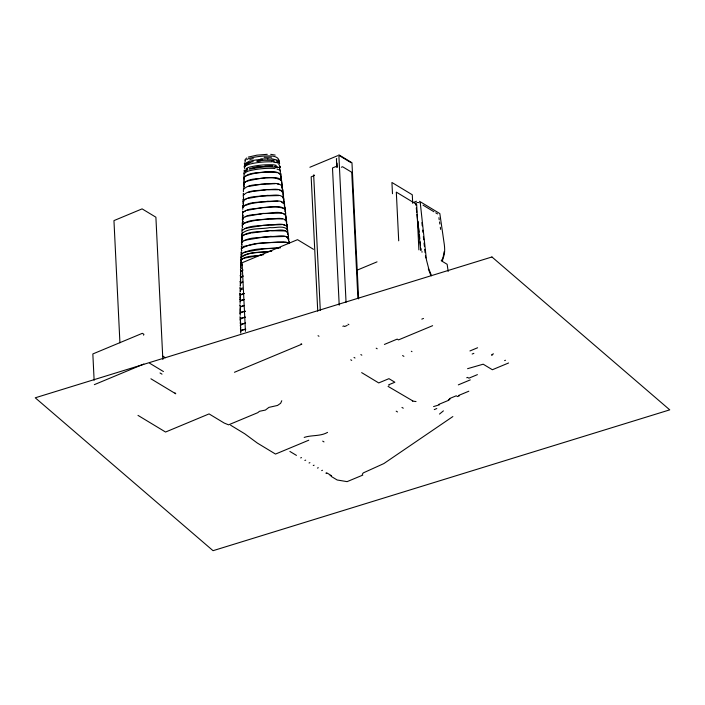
<?xml version="1.0" encoding="UTF-8"?>
<svg xmlns="http://www.w3.org/2000/svg" width="705" height="705" viewBox="0 0 705 705"><rect width="100%" height="100%" fill="white"/><g stroke="black" fill="none" stroke-linecap="round" stroke-linejoin="round"><path stroke-width="1.06" d="M444.124 251.694L442.396 261.449M281.771 400.722L280.643 403.269L277.532 405.445L268.896 407.384L265.406 410.063L259.511 411.288L257.739 412.689L228.579 424.842L224.208 423.053L209.068 413.906L165.56 432.033L137.995 415.386M280.907 180.542L281.401 178.039L281.454 180.242M281.577 186.332L282.097 184.833M281.63 187.451L282.097 183.793L282.15 184.922M282.247 192.121L282.793 189.548L282.846 191.681M282.916 197.911L283.489 195.294L283.542 197.4M287.86 239.03L288.363 235.549L288.363 236.307M244.706 160.291L246.547 158.017M243.181 207.34L243.666 206.424M242.529 224.965L242.961 224.146M241.877 242.59L242.264 241.868M241.665 248.468C253.624 241.163 270.473 243.084 284.256 242.159M241.013 266.093L241.947 264.939M240.793 271.971L242.52 270.429M240.449 283.745L241.251 282.749M240.202 301.423L241.559 300.215L244.335 299.528M240.299 313.302L241.559 312.174L245.34 311.266M240.766 331.183L241.956 330.125L245.754 329.226M245.305 165.085L250.108 162.529M244.908 166.503L246.08 165.455M244.6 170.91L247.349 169.041M245.067 170.989L247.79 169.138M244.838 171.694L247.525 169.87M244.6 182.806L245.666 181.855M242.494 235.955L244.379 234.677L250.61 233.179M242.476 253.069L241.445 255.016L241.357 253.148M240.449 306.922L244.291 305.512M439.506 414.064L443.419 410.865M452.857 416.558L383.846 463.573L363.278 472.896L362.238 474.306M245.93 175.915C255.739 172.152 267.028 171.183 277.409 172.681M244.864 199.656L246.239 198.925M244.6 205.587L251.429 203.516M244.335 211.526L245.613 210.848M243.807 223.397C256.003 219.132 269.425 218.559 282.264 218.938M243.137 258.515L241.559 259.581L241.225 260.859L241.136 258.991L241.48 259.599M242.397 264.375L240.537 266.032L240.925 268.367M309.883 167.261L337.721 155.664M313.734 175.783L311.169 176.849L317.743 311.196M341.352 167.226L342.551 166.724L351.742 172.276L357.902 298.33M412.443 202.89L416.47 201.216M419.819 202.784L420.242 202.608L426.454 259.898L428.737 268.693L431.531 275.796M357.259 270.094L377.034 261.855M94.338 384.657L143.811 364.044M342.85 326.3L343.705 325.948L344.622 326.503L347.186 325.437M234.448 372.275L301.837 344.199L301.053 343.723M421.801 319.136L423.502 318.431M384.401 344.437L397.197 339.105L398.51 339.898L432.632 325.684M389.319 384.542L394.862 382.233L388.949 378.664L378.717 382.93L361.647 372.619M469.927 350.958L477.602 347.759M472.156 354.042L473.866 353.337M491.782 354.58L493.491 353.866M491.588 355.329L492.442 354.976M467.574 368.689L483.189 364.194L492.381 369.737L508.587 362.987M304.19 437.426C311.619 434.879 320.326 436.536 327.552 432.385M308.781 440.202L275.514 454.064L257.307 443.04L244.811 433.822L230.614 425.203M466.719 377.748L467.574 377.395L468.887 378.188L477.417 374.637M458.321 384.868L470.27 379.889M300.656 457.933L301.511 457.58M449.402 398.633L456.232 395.796L457.545 396.589L459.246 395.875M448.354 399.744L450.063 399.03M458.594 395.479L468.825 391.213M433.575 406.574L439.426 404.802M438.774 404.406L449.014 400.14M304.851 460.471L305.706 460.118M434.254 409.596L436.809 408.53M309.054 463.009L309.909 462.656M313.258 465.547L314.113 465.185M317.462 468.085L318.308 467.723M321.656 470.623L322.511 470.261M325.86 473.161L326.715 472.799M326.521 473.557L327.367 473.196L330.918 475.337M331.57 475.734L330.063 475.699M362.802 475.091L347.098 481.638L337.149 479.982L331.376 476.492M504.613 360.59L505.503 360.255M248.275 157.1L256.964 155.153L267.257 154.316M249.94 160.934L245.023 163.551L244.459 166.627M247.164 181.053C257.801 179.061 270.649 174.884 280.775 180.066M245.305 216.805L246.82 216.312M244.688 228.72L246.089 228.261M244.071 240.634L245.358 240.22M243.445 252.549L244.635 252.17M243.119 269.997L240.634 271.319L240.687 274.183M242.828 275.972L240.458 277.232L240.52 280.017M243.207 276.078L240.89 277.312L240.608 278.404L240.511 276.527L240.802 277.056M242.538 281.956L240.29 283.154L240.343 285.851M242 282.352L242.925 282.053M242.326 287.931L240.167 289.076L240.229 291.667M242.467 289.112L240.916 289.755L240.176 291.165M249.87 159.436L253.324 158.687M253.245 161.656C250.081 162.423 245.745 162.749 244.23 166.151L244.238 167.305M249.737 168.504L260.912 166.609L272.482 166.168M249.447 169.244C258.391 167.429 267.838 165.772 276.906 167.526M248.645 186.437L261.687 184.216L275.197 183.705M248.283 192.412L251.835 191.637M247.913 198.387L262.207 195.955L278.889 195.576M247.191 210.337C258.929 208.275 271.698 205.102 283.436 208.231M247.869 216.082L262.991 213.562L281.418 213.095M247.032 228.059L263.503 225.309L281.542 224.622M246.371 240L264.023 237.047L284.802 236.457M245.56 251.967L264.542 248.786L278.299 247.975M244.265 258.145L260.806 255.157M244.15 293.447L240.123 294.981L240.176 297.545M244.432 293.553L240.978 294.611L240.246 295.985L240.149 294.108L240.405 294.567M244.053 299.422L240.07 300.912L240.132 303.423M244.08 305.406L240.132 306.869L240.194 309.336M245.137 311.169L240.661 312.421L239.982 313.267L240.264 315.258M245.243 317.153L240.775 318.396L240.097 319.224L240.387 321.198M245.393 317.25L241.604 318.149L240.379 319.656L240.29 317.788L240.511 318.175M245.428 323.137L240.969 324.379L240.299 325.199L240.581 327.155M245.56 323.234L241.771 324.133L240.564 325.622L240.687 324.133M245.622 329.129L241.163 330.363L240.502 331.174L240.784 333.121M253.077 167.587L260.868 166.442M252.725 191.443L266.666 189.707L278.043 189.733M252.399 203.304L262.471 201.824L277.92 201.242M251.588 232.967L269.98 230.676L285.305 230.949M256.884 161.031L264.366 160.264L274.175 160.361M257.061 161.181L260.656 160.74M263.74 254.62C256.514 256.646 246.477 254.813 240.757 260.154L241.154 262.551M260.55 159.136L267.874 158.696M271.725 250.98C261.907 252.954 249.05 250.998 240.863 257.219L241.277 259.643M271.645 251.156C262.004 253.095 249.376 251.174 241.339 257.281L241.339 257.942L241.242 256.065L241.595 256.69M264.137 157.338L271.469 157.224M264.842 166.116L272.826 165.992M280.511 247.799C267.741 249.103 251.967 247.314 240.969 254.276L241.392 256.735M417.228 202.52L418.735 202.564M270.702 154.333L275.17 155.082M271.54 158.722L277.576 160.211L278.766 161.181L279.418 163.04M271.575 160.326L273.073 160.467M271.989 161.639L274.254 161.859M275.047 168.548L272.897 168.345A45.605 22.454 -2.8 0 0 249.526 170.742A8.53 4.204 -2.8 0 0 244.917 173.192M275.02 166.195L278.616 167.42M274.668 166.38L278.219 167.587M277.197 183.899L278.986 184.34M283.11 224.772L284.52 225.124M285.64 242.291L286.882 242.599M276.21 160.863L279.048 162.573L279.656 163.666M276.281 162.362L277.946 163.111M279.779 190.165L281.198 190.808M281.357 201.815L284.115 204.062L284.027 202.194L284.027 203.119M282.934 213.465L284.177 214.029M286.098 236.774L288.292 238.563L288.204 236.695L288.204 237.426M419.493 201.295L439.841 213.589L444.309 244.573C444.961 250.019 445.128 256.373 441.242 260.727L447.146 264.296L448.177 271.434M423.026 205.155L433.927 211.738M435.743 212.84L437.558 213.932M339.599 155.779L351.064 162.705M416.038 202.679L415.941 204.653M336.805 158.907L336.417 158.669L336.831 167.103L335.906 166.547L332.496 167.966L339.211 305.177M314.58 175.43L313.663 174.875L320.29 310.306M313.478 249.306L297.536 239.674L242.088 262.78L245.446 331.332M411.323 351.249L411.976 351.645M402.59 355.558L403.903 356.351M347.97 324.168L348.887 324.723M376.197 348.191L377.184 348.781M360.845 354.589L361.832 355.179M318.043 335.703L318.968 336.259M354.025 357.426L355.003 358.025M350.738 359.797L351.724 360.396M388.464 384.895L389.116 385.291M416.029 401.55L412.355 401.075M412.786 400.898L388.067 386.402M401.956 407.419L403.269 408.213M396.192 411.156L397.505 411.949M322.687 441.118L324 441.912M162.591 356.025L165.411 357.726M149.654 363.225L163.437 371.544M160.026 372.971L162 374.161M289.887 451.429L296.452 455.395M150.905 378.779L175.765 393.795L175.016 392.896M277.47 161.78L278.634 162.732M278.96 173.395L280.061 174.285M285.287 211.694L285.234 209.667C279.762 203.833 269.733 208.125 262.683 207.526C256.285 209.323 247.067 207.561 242.494 213.148L243.031 216.038M285.983 217.413L285.93 215.422C280.29 209.614 270.121 214.038 262.939 213.403C256.409 215.245 247.023 213.43 242.273 219.026L242.793 221.846M284.926 219.837L286.204 221.317L286.115 219.44L286.115 220.277M286.415 231.451L287.596 232.817L287.455 229.821M289.032 243.489L286.001 242.115L277.814 241.947L257.545 243.586L243.322 246.494L241.189 248.407L241.621 250.918M287.904 243.058L288.618 243.648M278.695 159.682L279.347 162.705M279.832 169.852L280.431 170.918M282.203 191.628L282.723 192.562L282.635 190.694L282.635 191.681M282.916 197.409L283.419 198.316L283.331 196.439L283.331 197.4M284.344 208.971L284.811 209.817L284.723 207.94L284.723 208.839M285.058 214.743L285.507 215.563L285.419 213.694L285.419 214.558M286.477 226.305L286.9 227.063L286.812 225.195L286.812 225.997M244.996 166.239L244.344 163.207M244.256 182.93L243.692 181.916L244.318 184.058M243.851 185.935L244.397 186.922M244.194 186.966L243.577 183.776C248.592 177.563 258.656 179.326 265.794 177.827C270.87 178.171 278.369 175.862 281.744 180.921L281.806 183.097M243.789 194.562L243.26 193.602L243.313 194.73M243.727 198.59L243.146 195.523C248.627 189.231 259.202 191.161 266.746 189.53C271.927 189.998 279.577 187.363 283.137 192.421L283.199 194.536M243.56 200.379L243.04 199.444L243.613 201.498M243.815 201.454L243.313 200.546L243.401 202.423L243.401 201.463M243.701 204.362L243.199 203.472L243.789 206.239M243.498 204.406L242.925 201.401C248.645 195.065 259.466 197.065 267.221 195.382C272.456 195.902 280.176 193.126 283.833 198.167L283.895 200.255M243.322 206.186L242.82 205.287L243.375 207.314M243.093 206.389L243.577 207.27M243.093 212.002L242.608 211.139L242.661 212.258M242.855 217.819L242.388 216.981L242.908 218.938M242.996 221.802L242.546 221L243.084 223.679M242.626 223.635L242.167 222.824L242.679 224.754M242.441 223.926L242.881 224.71M242.335 226.851L242.767 227.618M242.564 227.662L242.062 224.904C248.759 218.515 260.533 220.656 269.116 218.788C274.58 219.511 282.582 216.215 286.627 221.167L286.679 223.132M242.22 229.768L242.643 230.526M242.441 230.57L241.956 228.667M242.326 233.478L241.841 230.773C248.803 224.401 260.788 226.543 269.592 224.648C275.117 225.415 283.181 221.996 287.323 226.922L287.376 228.852M242.212 236.387L241.736 233.716C248.821 227.345 260.921 229.486 269.83 227.574C275.382 228.367 283.481 224.895 287.666 229.795L287.728 231.716M242.291 239.251L241.894 238.537L241.991 240.405M242.088 239.295L241.621 236.651C248.847 230.297 261.044 232.421 270.068 230.5C275.646 231.311 283.78 227.786 288.019 232.668L288.072 234.571M241.921 241.075L241.515 240.352L241.974 242.203M242.176 242.159L241.789 241.454L241.877 243.331M241.683 244.379L242.062 245.067M241.859 245.111L241.41 242.529C248.9 236.201 261.291 238.299 270.544 236.351C276.184 237.206 284.379 233.584 288.715 238.422L288.768 240.29M241.568 247.305L241.947 247.975M241.744 248.019L241.304 246.204M241.463 250.222L241.824 250.874M241.454 252.707L241.084 252.046L241.507 253.826M241.357 262.507L241.031 261.916L241.119 263.785M240.916 264.833L241.242 265.415M241.039 265.459L240.652 263.732M240.81 267.759L241.128 268.323M240.749 270.147L240.431 269.574L240.802 271.275M240.89 274.139L240.59 273.602L240.687 275.47M240.546 275.972L240.246 275.426L240.599 277.1M240.722 279.973L240.431 279.462L240.81 281.841M240.379 281.806L240.088 281.295L240.431 282.934M240.361 282.397L240.634 282.89M240.282 285.322L240.546 285.807M240.202 288.257L240.458 288.724M240.255 288.768L239.929 287.155M240.149 293.483L239.885 293.007L240.202 294.611M240.379 297.501L240.132 297.061L240.229 298.938M240.097 299.361L239.85 298.911L240.149 300.489M240.097 305.256L239.859 304.816L240.158 306.375M240.396 309.292L240.167 308.887L240.255 310.755M240.431 312.253L240.211 311.857L240.299 313.725M240.229 312.297L239.938 310.746M240.308 318.219L240.017 316.686M240.59 321.154L240.37 320.766L240.678 323.022M240.431 323.049L240.202 322.643L240.484 324.177M240.784 327.111L240.669 328.601M240.625 329.015L240.405 328.609L240.687 330.134M430.72 275.091L428.314 268.869M425.406 255.853L425.714 257.968M438.924 217.678L439.233 219.801M439.541 221.934L439.849 224.058M440.308 227.257L440.616 229.381M421.907 222.63L422.242 225.847M422.7 230.138L422.921 232.28M423.37 236.563L423.714 239.779M424.049 242.996L424.392 246.212M424.727 249.42L425.071 252.637M418.021 221.458L418.47 225.75M418.7 227.9L419.149 232.183M419.378 234.333L419.827 238.616M420.162 241.833L420.506 245.058M420.841 248.275L421.07 250.416M416.285 207.904L416.743 212.24M416.972 214.399L420.735 250.16M421.987 251.491L422.022 252.24M418.893 249.87L416.664 204.415L396.316 192.121L398.704 240.819M415.765 204.388L415.8 205.137M412.681 202.943L412.284 194.774L391.927 182.48L392.482 193.716M358.625 298.92L351.962 162.723L338.841 154.8L346.049 302.286M337.016 163.128L337.219 167.341M287.252 229.936L287.155 228.067L287.164 228.852M286.556 224.19L286.459 222.313L286.468 223.132M285.86 218.435L285.763 216.567L285.772 217.413M282.026 186.816L281.938 184.939L281.938 185.961M281.33 181.062L281.242 179.193L281.242 180.242M280.634 175.316L280.546 173.439L280.546 174.523M280.044 167.288L280.008 166.539L280.008 167.675M280.176 170.187L280.211 170.936M279.206 163.058L279.127 161.56L279.136 162.705M244.785 163.014L244.82 163.763M244.6 165.111L244.67 166.609M244.124 170.222L244.168 170.971M244.053 173.897L244.018 172.02M244.133 175.395L244.089 173.518M244.177 177.175L244.274 179.044L244.265 177.96M243.912 176.074L243.965 177.193M244.071 180.092L244.159 181.969M243.86 180.119L243.798 177.898C248.583 171.747 258.374 173.412 265.318 171.967C270.35 172.267 277.761 170.125 281.048 175.166L281.11 177.378M243.965 183.018L244.053 184.886L244.053 183.838M243.472 187.759L243.533 188.878M243.419 191.804L243.366 189.645C248.609 183.388 258.929 185.248 266.27 183.679C271.399 184.084 278.969 181.617 282.441 186.666L282.502 188.817M243.419 197.629L243.507 199.497M242.767 209.341L242.714 207.279C248.671 200.916 259.74 202.969 267.688 201.233C272.985 201.806 280.784 198.889 284.529 203.921L284.591 205.975M242.767 215.157L242.855 217.034M242.661 218.083L242.749 219.951L242.749 219.088M241.947 234.492L242.097 237.488L242.097 236.721M240.678 329.711L240.766 331.588M162.855 359.515L155.893 217.202L142.11 208.874L113.954 220.603L119.929 342.797M143.582 335.166L143.891 334.276L142.313 333.324L92.84 353.945L94.126 380.268M289.059 242.026L289.059 241.295L289.12 243.155M288.9 242.441L288.9 243.146M288.556 239.568L288.556 240.29M287.851 233.813L287.86 234.571M287.032 225.997L286.97 224.049L286.97 224.869M286.274 219.149L286.274 218.294L286.336 220.277M285.578 213.43L285.578 212.549L285.64 214.558M284.943 208.839L284.882 206.794L284.882 207.711M285.067 210.813L285.076 211.694M284.371 205.067L284.379 205.975M284.185 201.991L284.185 201.048L284.247 203.119M283.771 201.189L283.771 202.132M283.674 199.312L283.683 200.255M282.978 193.567L282.987 194.536M283.075 195.435L283.075 196.413M282.379 190.694L282.282 187.812L282.291 188.817M281.683 184.974L281.586 182.066L281.586 183.097M280.89 177.378L280.89 176.312L280.987 179.255M280.757 173.412L280.757 174.523M280.387 170.169L280.396 171.289M279.77 165.913L279.77 167.067M279.585 166.688L279.594 167.816M278.872 160.264L278.872 161.471M250.689 161.048A39.401 19.405 -2.8 0 1 257.228 159.779M258.074 159.665A39.401 19.405 -2.8 0 1 262.322 159.207M267.468 158.96A39.401 19.405 -2.8 0 1 270.887 158.977M272.853 164.785A8.777 4.318 -2.8 0 1 276.298 165.446M279.665 168.187A8.777 4.318 -2.8 0 1 279.665 169.315M246.398 168.513A8.777 4.318 -2.8 0 1 249.993 167.014A43.12 21.238 -2.8 0 1 272.104 164.75M244.776 168.856A8.901 4.38 -2.8 0 1 244.776 167.711M246.53 165.543A8.901 4.38 -2.8 0 1 250.178 164.027A41.886 20.621 -2.8 0 1 271.654 161.824M273.892 162.035A8.901 4.38 -2.8 0 1 275.902 162.529M278.713 164.23A8.901 4.38 -2.8 0 1 279.312 165.314M278.616 159.541A9.139 4.503 -2.8 0 0 270.746 155.955A39.401 19.405 -2.8 0 0 250.539 158.035A9.139 4.503 -2.8 0 0 246.794 159.594M244.996 161.815A9.139 4.503 -2.8 0 1 245.604 160.661M276.977 169.024A8.53 4.204 -2.8 0 1 278.554 169.738M280.246 171.685A8.53 4.204 -2.8 0 1 280.255 172.787M491.949 256.973L35.25 397.805L213.042 550.684L669.75 409.852L491.949 256.973"/></g></svg>
